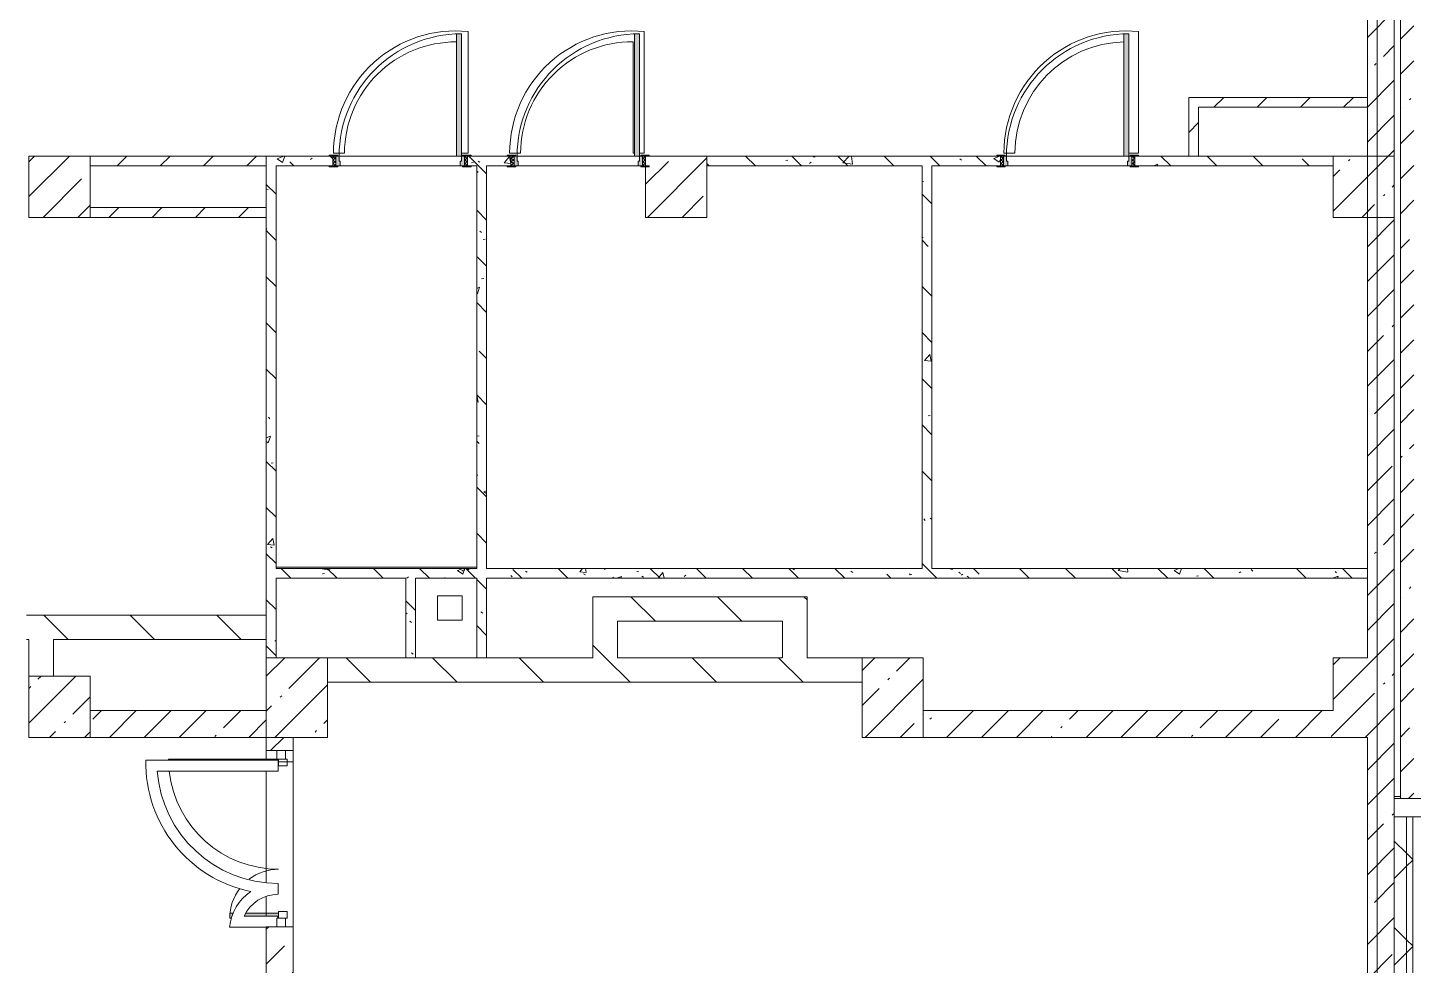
# Model space of a CAD drawing. Header units: millimetres. Extents: x 81094 to 272713, y -8553 to 29000.
# Drawn here: x 219233 to 230558, y 9037 to 16700 of the extents above; entities that cross this region are included whole.
import ezdxf

# ---------------------------------------------------------------- set-up
doc = ezdxf.new("R2010")
doc.units = ezdxf.units.MM
doc.linetypes.add('Осевая', pattern=[3175, 635, -476.25, 1587.5, -476.25])
for name, color, linetype, lineweight, true_color in [('A-DETL-GENF-4', 7, 'Continuous', 5, 0xaaaaaa), ('A-DOOR-4', 7, 'Continuous', 5, 0xe2e2e2), ('A-DOOR-5', 7, 'Continuous', 5, 0xaaaaaa), ('A-DOOR-FRAM-2', 7, 'Continuous', 5, 0xe2e2e2), ('A-DOOR-FRAM-4', 7, 'Continuous', 5, 0xaaaaaa), ('A-FLOR-1', 7, 'Continuous', 5, 0xaaaaaa), ('A-WALL-7', 7, 'Continuous', 9, 0x737373), ('I-WALL-4', 7, 'Continuous', 5, 0x737373), ('I-WALL-5', 7, 'Continuous', 5, 0x787878)]:
    doc.layers.add(name, color=color, linetype=linetype, lineweight=lineweight, true_color=true_color)
for name, color, linetype, lineweight in [('A-GLAZ-CWMG-2', 7, 'Continuous', 5), ('A-WALL', 7, 'Continuous', 9), ('A-WALL-5', 7, 'Continuous', 5), ('I-WALL-3', 7, 'Continuous', 5), ('S-COLS-1', 7, 'Continuous', 5), ('Оси', 7, 'Continuous', 9), ('Оси-2', 7, 'Осевая', 9)]:
    doc.layers.add(name, color=color, linetype=linetype, lineweight=lineweight)
pattern_1 = [(45, (145702.9, 0), (-285.1231, 285.1231), []), (45, (145988.04, 0), (-285.1231, 285.1231), [504.031, -100.806, 16.764, -84.042])]
pattern_2 = [(135, (145702.9, 0), (-353.5534, -353.5534), [])]
pattern_3 = [(45, (145702.9, 0), (-353.5534, 353.5534), []), (135, (145702.9, 0), (-353.5534, -353.5534), [])]
pattern_4 = [(135, (145702.9, 0), (-377.1708, -377.1708), [533.4, -88.9, 17.78, -88.9]), (135, (145702.9, 376.94), (-377.1708, -377.1708), []), (50, (145702.9, 0), (637.6445, -55.7866), [66.675, -733.425]), (355, (145702.9, 0), (-123.3494, 668.699), [53.34, -586.74]), (100.451, (145756.05, -4.65), (514.299, 612.908), [56.665, -623.315]), (46.184, (145702.9, 177.8), (948.7764, -147.15), [100.012, -1100.137]), (96.636, (145782, 165.5), (830.909, 865.997), [84.998, -934.973]), (351.184, (145702.9, 177.8), (830.918, 865.988), [80.01, -880.11]), (21, (145791.8, 133.35), (530.6506, -357.9283), [66.675, -733.425]), (326, (145791.8, 133.35), (216.308, 644.6585), [53.34, -586.74]), (71.451, (145836.04, 103.5), (746.9596, 286.7243), [56.665, -623.315]), (37.5, (145702.92, 0), (10.81053, 295.9426), [16.764, -562.864, 16.764, -578.866, -588.962]), (37.5, (145702.92, 0), (10.81053, 295.9426), [-1175.258, 16.764, -572.198]), (7.5, (145702.9, 0), (233.8692, 350.6318), [16.764, -322.834, 16.764, -549.529, -224.472]), (7.5, (145702.9, 0), (233.8692, 350.6318), [-905.891, 16.764, -207.708]), (327.5, (145504.67, 0), (474.5678, -20.0513), [16.764, -205.486, 16.764, -676.656, -920.115]), (327.5, (145504.67, 0), (474.5678, -20.0513), [-915.67, 16.764, -903.351]), (317.5, (145415.77, 0), (518.4522, 88.9934), [16.764, -272.161, 16.764, -443.738, -653.415]), (317.5, (145415.77, 0), (518.4522, 88.9934), [-749.427, 16.764, -636.651])]
pattern_5 = [(135, (1751.41, 104.685), (-14.14214, -14.14214), []), (225, (1751.41, 104.685), (14.14214, -14.14214), [])]
pattern_6 = [(45, (-371.384, 104.685), (-14.1421, 14.1421), []), (135, (-371.384, 104.685), (-14.1421, -14.1421), [])]
pattern_7 = [(45, (145702.92, 0), (-176.7767, 176.7767), [])]

# ---------------------------------------------------------------- blocks, each defined once
blk = doc.blocks.new('BSC_Колонна _Прямоугольная - 650х500-23287315-2_7_3_птичка')
at = {"layer": 'S-COLS-1'}
h = blk.add_hatch(dxfattribs=at)
h.set_pattern_fill('FP_121', color=256, style=0, pattern_type=2)
h.set_pattern_definition([(135, (11225, -75730), (-285.1231, -285.1231), []), (135, (11225, -75444.88), (-285.1231, -285.1231), [504.031, -100.806, 16.764, -84.042])])
h.paths.add_polyline_path([(325, 250), (-325, 250), (-325, -250), (325, -250), (325, 111)])
for p, q in [((325, 250), (-325, 250)), ((-325, 250), (-325, -250)), ((325, -250), (325, 250)), ((-325, -250), (325, -250))]:
    blk.add_line(p, q, dxfattribs=at)
blk = doc.blocks.new('BSC_Колонна _Прямоугольная - 500х500-V95-2_7_3_птичка')
at = {"layer": 'S-COLS-1'}
h = blk.add_hatch(dxfattribs=at)
h.set_pattern_fill('FP_122', color=256, style=0, pattern_type=2)
h.set_pattern_definition([(45, (-73790, -11150), (-285.1231, 285.1231), []), (45, (-73504.88, -11150), (-285.1231, 285.1231), [504.031, -100.806, 16.764, -84.042])])
h.paths.add_polyline_path([(-250, -250), (250, -250), (250, 250), (-250, 250), (-250, 71)])
for p, q in [((250, 250), (-250, 250)), ((-250, 250), (-250, -250)), ((250, -250), (250, 250)), ((-250, -250), (250, -250))]:
    blk.add_line(p, q, dxfattribs=at)
blk = doc.blocks.new('BSC_Колонна _Прямоугольная - 500х500-V115-2_7_3_птичка')
at = {"layer": 'S-COLS-1'}
h = blk.add_hatch(dxfattribs=at)
h.set_pattern_fill('FP_136', color=256, style=0, pattern_type=2)
h.set_pattern_definition([(45, (-73790, -15400), (-285.1231, 285.1231), []), (45, (-73504.88, -15400), (-285.1231, 285.1231), [504.031, -100.806, 16.764, -84.042])])
h.paths.add_polyline_path([(-250, -250), (250, -250), (250, 250), (-250, 250)])
for p, q in [((250, 250), (-250, 250)), ((-250, 250), (-250, -250)), ((250, -250), (250, 250)), ((-250, -250), (250, -250))]:
    blk.add_line(p, q, dxfattribs=at)
blk = doc.blocks.new('BSC_Колонна _Прямоугольная - 500х500-V116-2_7_3_птичка')
at = {"layer": 'S-COLS-1'}
h = blk.add_hatch(dxfattribs=at)
h.set_pattern_fill('FP_137', color=256, style=0, pattern_type=2)
h.set_pattern_definition([(45, (-78830, -15400), (-285.1231, 285.1231), []), (45, (-78544.88, -15400), (-285.1231, 285.1231), [504.031, -100.806, 16.764, -84.042])])
h.paths.add_polyline_path([(-250, -250), (250, -250), (250, 250), (-250, 250), (-250, 170), (-220, 170), (-220, 162), (-250, 162)])
for p, q in [((250, 250), (-220, 250)), ((250, -250), (250, 250)), ((-250, 162), (-250, -250)), ((-250, -250), (250, -250))]:
    blk.add_line(p, q, dxfattribs=at)
blk = doc.blocks.new('110_Дверь_СКБ_1Ст_Внутренняя1 - Д-4 _л_ 1100x2100h_су мгн-32399984-2_7_3_птичка')
at = {"layer": 'A-DOOR-4'}
h = blk.add_hatch(color=256, dxfattribs=at)
h.paths.add_polyline_path([(502.5, -40), (537.5, -40), (537.5, 40), (512.5, 40), (512.5, 0), (502.5, 0)])
h.paths.add_polyline_path([(-477.5, -40), (-477.5, 0), (-487.5, 0), (-487.5, 40), (-512.5, 40), (-512.5, -40)])
at = {"layer": 'A-DOOR-5'}
h = blk.add_hatch(dxfattribs=at)
h.set_pattern_fill('FP_117', color=256, style=0, pattern_type=2)
h.set_pattern_definition(pattern_5)
h.paths.add_polyline_path([(562.5, -40), (562.5, 40), (537.5, 40), (537.5, -40)])
at = {"layer": 'A-DOOR-FRAM-2'}
for points in [[(472.5, 40), (512.5, 40), (512.5, 1040), (472.5, 1040), (472.5, 238.6)], [(-497.5, 40), (-497.5, 48), (-567.5, 48), (-567.5, 40)], [(592.5, 40), (592.5, 48), (522.5, 48), (522.5, 40)], [(-497.5, -48), (-497.5, -40), (-567.5, -40), (-567.5, -48)], [(592.5, -48), (592.5, -40), (522.5, -40), (522.5, -48)]]:
    blk.add_hatch(color=256, dxfattribs=at).paths.add_polyline_path(points)
at = {"layer": 'A-DOOR-FRAM-4'}
h = blk.add_hatch(dxfattribs=at)
h.set_pattern_fill('FP_118', color=256, style=0, pattern_type=2)
h.set_pattern_definition(pattern_6)
h.paths.add_polyline_path([(-512.5, -40), (-512.5, 40), (-537.5, 40), (-537.5, -40)])
at = {"layer": 'A-DOOR-5'}
for p, q in [((512.5, 1040), (472.5, 1040)), ((472.5, 1040), (472.5, 40)), ((512.5, 40), (512.5, 1040)), ((472.5, 40), (512.5, 40))]:
    blk.add_line(p, q, dxfattribs=at)
blk.add_arc((512.5, 40), 1000, 90, 180, dxfattribs=at)
at = {"layer": 'A-DOOR-FRAM-4'}
for p, q in [((-497.5, 48), (-567.5, 48)), ((-567.5, 48), (-567.5, 40)), ((-567.5, 40), (-497.5, 40)), ((-512.5, 40), (-537.5, 40)), ((-537.5, 40), (-537.5, -40)), ((-487.5, 40), (-512.5, 40)), ((-512.5, 40), (-512.5, -40)), ((-512.5, -40), (-512.5, 40)), ((-497.5, 40), (-512.5, 40)), ((-512.5, 40), (-512.5, 39)), ((-512.5, 39), (-497.5, 39)), ((-497.5, 40), (-497.5, 48)), ((-497.5, 39), (-497.5, 40)), ((-487.5, 0), (-487.5, 40)), ((-477.5, 0), (-487.5, 0)), ((-477.5, -40), (-477.5, 0)), ((512.5, 0), (502.5, 0)), ((502.5, 0), (502.5, -40)), ((512.5, 40), (512.5, 0)), ((537.5, 40), (512.5, 40)), ((592.5, 48), (522.5, 48)), ((522.5, 48), (522.5, 40)), ((537.5, 40), (522.5, 40)), ((522.5, 40), (522.5, 39)), ((522.5, 40), (592.5, 40)), ((522.5, 39), (537.5, 39)), ((537.5, -40), (537.5, 40)), ((562.5, 40), (537.5, 40)), ((537.5, 40), (537.5, -40)), ((537.5, 39), (537.5, 40)), ((562.5, -40), (562.5, 40)), ((592.5, 40), (592.5, 48)), ((-497.5, -40), (-567.5, -40)), ((-567.5, -40), (-567.5, -48)), ((-567.5, -48), (-497.5, -48)), ((-537.5, -40), (-512.5, -40)), ((-497.5, -39), (-512.5, -39)), ((-512.5, -39), (-512.5, -40)), ((-512.5, -40), (-477.5, -40)), ((-512.5, -40), (-497.5, -40)), ((-497.5, -40), (-497.5, -39)), ((-497.5, -48), (-497.5, -40)), ((502.5, -40), (537.5, -40)), ((537.5, -39), (522.5, -39)), ((522.5, -39), (522.5, -40)), ((522.5, -40), (537.5, -40)), ((592.5, -40), (522.5, -40)), ((522.5, -40), (522.5, -48)), ((522.5, -48), (592.5, -48)), ((537.5, -40), (537.5, -39)), ((537.5, -40), (562.5, -40)), ((592.5, -48), (592.5, -40))]:
    blk.add_line(p, q, dxfattribs=at)
blk = doc.blocks.new('110_Дверь_СКБ_1Ст_Внутренняя1 - Д-5 _л_ 1100x2100h_су мгн EIW30-32897889-2_7_3_птичка')
at = {"layer": 'A-DOOR-4'}
h = blk.add_hatch(color=256, dxfattribs=at)
h.paths.add_polyline_path([(502.5, -40), (537.5, -40), (537.5, 40), (512.5, 40), (512.5, 0), (502.5, 0)])
h.paths.add_polyline_path([(-477.5, -40), (-477.5, 0), (-487.5, 0), (-487.5, 40), (-512.5, 40), (-512.5, -40)])
at = {"layer": 'A-DOOR-5'}
h = blk.add_hatch(dxfattribs=at)
h.set_pattern_fill('FP_117', color=256, style=0, pattern_type=2)
h.set_pattern_definition(pattern_5)
h.paths.add_polyline_path([(562.5, -40), (562.5, 40), (537.5, 40), (537.5, -40)])
at = {"layer": 'A-DOOR-FRAM-2'}
for points in [[(472.5, 40), (512.5, 40), (512.5, 1040), (472.5, 1040), (472.5, 238.6)], [(-497.5, 40), (-497.5, 48), (-567.5, 48), (-567.5, 40)], [(592.5, 40), (592.5, 48), (522.5, 48), (522.5, 40)], [(-497.5, -48), (-497.5, -40), (-567.5, -40), (-567.5, -48)], [(592.5, -48), (592.5, -40), (522.5, -40), (522.5, -48)]]:
    blk.add_hatch(color=256, dxfattribs=at).paths.add_polyline_path(points)
at = {"layer": 'A-DOOR-FRAM-4'}
h = blk.add_hatch(dxfattribs=at)
h.set_pattern_fill('FP_118', color=256, style=0, pattern_type=2)
h.set_pattern_definition(pattern_6)
h.paths.add_polyline_path([(-512.5, -40), (-512.5, 40), (-537.5, 40), (-537.5, -40)])
at = {"layer": 'A-DOOR-5'}
for p, q in [((512.5, 1040), (472.5, 1040)), ((472.5, 1040), (472.5, 40)), ((512.5, 40), (512.5, 1040)), ((472.5, 40), (512.5, 40))]:
    blk.add_line(p, q, dxfattribs=at)
blk.add_arc((512.5, 40), 1000, 90, 180, dxfattribs=at)
at = {"layer": 'A-DOOR-FRAM-4'}
for p, q in [((-497.5, 48), (-567.5, 48)), ((-567.5, 48), (-567.5, 40)), ((-567.5, 40), (-497.5, 40)), ((-512.5, 40), (-537.5, 40)), ((-537.5, 40), (-537.5, -40)), ((-487.5, 40), (-512.5, 40)), ((-512.5, 40), (-512.5, -40)), ((-512.5, -40), (-512.5, 40)), ((-497.5, 40), (-512.5, 40)), ((-512.5, 40), (-512.5, 39)), ((-512.5, 39), (-497.5, 39)), ((-497.5, 40), (-497.5, 48)), ((-497.5, 39), (-497.5, 40)), ((-487.5, 0), (-487.5, 40)), ((-477.5, 0), (-487.5, 0)), ((-477.5, -40), (-477.5, 0)), ((512.5, 0), (502.5, 0)), ((502.5, 0), (502.5, -40)), ((512.5, 40), (512.5, 0)), ((537.5, 40), (512.5, 40)), ((592.5, 48), (522.5, 48)), ((522.5, 48), (522.5, 40)), ((537.5, 40), (522.5, 40)), ((522.5, 40), (522.5, 39)), ((522.5, 40), (592.5, 40)), ((522.5, 39), (537.5, 39)), ((537.5, -40), (537.5, 40)), ((562.5, 40), (537.5, 40)), ((537.5, 40), (537.5, -40)), ((537.5, 39), (537.5, 40)), ((562.5, -40), (562.5, 40)), ((592.5, 40), (592.5, 48)), ((-497.5, -40), (-567.5, -40)), ((-567.5, -40), (-567.5, -48)), ((-567.5, -48), (-497.5, -48)), ((-537.5, -40), (-512.5, -40)), ((-497.5, -39), (-512.5, -39)), ((-512.5, -39), (-512.5, -40)), ((-512.5, -40), (-477.5, -40)), ((-512.5, -40), (-497.5, -40)), ((-497.5, -40), (-497.5, -39)), ((-497.5, -48), (-497.5, -40)), ((502.5, -40), (537.5, -40)), ((537.5, -39), (522.5, -39)), ((522.5, -39), (522.5, -40)), ((522.5, -40), (537.5, -40)), ((592.5, -40), (522.5, -40)), ((522.5, -40), (522.5, -48)), ((522.5, -48), (592.5, -48)), ((537.5, -40), (537.5, -39)), ((537.5, -40), (562.5, -40)), ((592.5, -48), (592.5, -40))]:
    blk.add_line(p, q, dxfattribs=at)
blk = doc.blocks.new('BSC_Колонна _Прямоугольная - 650х500-V158-2_7_3_птичка')
at = {"layer": 'S-COLS-1'}
h = blk.add_hatch(dxfattribs=at)
h.set_pattern_fill('FP_177', color=256, style=0, pattern_type=2)
h.set_pattern_definition([(135, (11225, -80600), (-285.1231, -285.1231), []), (135, (11225, -80314.88), (-285.1231, -285.1231), [504.031, -100.806, 16.764, -84.042])])
h.paths.add_polyline_path([(325, 250), (-325, 250), (-325, -250), (325, -250), (325, -121)])
for p, q in [((325, 250), (-325, 250)), ((-325, 250), (-325, -250)), ((325, -250), (325, 250)), ((-325, -250), (325, -250))]:
    blk.add_line(p, q, dxfattribs=at)
blk = doc.blocks.new('Прямоугольный импост - 50 x 70 мм-31927764-2_7_3_птичка')
at = {"layer": 'A-GLAZ-CWMG-2'}
for p, q in [((-70, 35), (0, 35)), ((-70, -35), (-70, 35)), ((0, 35), (0, -35)), ((0, -35), (-70, -35))]:
    blk.add_line(p, q, dxfattribs=at)
blk = doc.blocks.new('Дверь_Витражная_остекление_ - ДВН_ДАО_Главный вход_1200 в свету Д-22 _п_-32403398-2_7_3_птичка')
at = {"layer": 'A-DOOR-4'}
blk.add_hatch(color=256, dxfattribs=at).paths.add_polyline_path([(610, 24), (610, 20), (650, 24), (650, 920), (642, 920), (642, 24)])
h = blk.add_hatch(color=256, dxfattribs=at)
h.paths.add_polyline_path([(-650, 408), (-650, 407), (-610, 392), (-610, 420), (-650, 420)])
h.paths.add_polyline_path([(-650, 27), (-650, 20), (-610, 20), (-610, 289), (-633, 302), (-633, 27)])
at = {"layer": 'A-DETL-GENF-4'}
for p, q in [((650, 920), (642, 920)), ((650, 35), (650, 920)), ((-610, 420), (-650, 420)), ((-650, 420), (-650, 407)), ((-610, 392), (-610, 420)), ((-610, 20), (-610, 289)), ((-650, 20), (-610, 20)), ((-595, 20), (-650, 20)), ((-595, -50), (-595, 20)), ((595, -50), (595, 20)), ((595, 20), (650, 20)), ((610, 20), (650, 20)), ((-650, -35), (-650, -50)), ((-650, -50), (-595, -50)), ((650, -50), (595, -50)), ((650, -35), (650, -50))]:
    blk.add_line(p, q, dxfattribs=at)
at = {"layer": 'A-DOOR-5'}
for p, q in [((650, 920), (650, 35)), ((-650, 420), (-650, 407))]:
    blk.add_line(p, q, dxfattribs=at)
for centre, radius, start, end in [((650, 20), 900, 96.319, 180), ((650, 20), 900, 90, 90.5109), ((-650, 20), 400, 52.4742, 90), ((-650, 20), 400, 360, 37.0443)]:
    blk.add_arc(centre, radius, start, end, dxfattribs=at)
blk = doc.blocks.new('Прямоугольный импост - 50 x 70 мм-31701779-2_7_3_птичка')
at = {"layer": 'A-GLAZ-CWMG-2'}
for p, q in [((0, 35), (-70, 35)), ((-70, 35), (-70, -35)), ((0, -35), (0, 35)), ((-70, -35), (0, -35))]:
    blk.add_line(p, q, dxfattribs=at)

msp = doc.modelspace()

# ---------------------------------------------------------------- hatches: boundary and pattern name
at = {"layer": 'A-WALL-5'}
h = msp.add_hatch(dxfattribs=at)
h.set_pattern_fill('FP_77', color=256, style=0, pattern_type=2)
h.set_pattern_definition(pattern_3)
h.paths.add_polyline_path([(230402.9, 3450), (230502.9, 3450), (230502.9, 10250), (230402.9, 10250), (230402.9, 3550)])
h = msp.add_hatch(dxfattribs=at)
h.set_pattern_fill('FP_77', color=256, style=0, pattern_type=2)
h.set_pattern_definition(pattern_3)
h.paths.add_polyline_path([(230552.9, 3400), (230552.9, 10250), (230502.9, 10250), (230502.9, 3400)])
at = {"layer": 'I-WALL-3'}
h = msp.add_hatch(dxfattribs=at)
h.set_pattern_fill('FP_85', color=256, style=0, pattern_type=2)
h.set_pattern_definition(pattern_1)
h.paths.add_polyline_path([(230402.9, 15150), (230402.9, 15530), (230182.9, 15530), (230182.9, 15150)])
h.paths.add_polyline_path([(230182.9, 18570), (230402.9, 18570), (230402.9, 18600), (230182.9, 18600)])
h.paths.add_polyline_path([(230182.9, 19100), (230402.9, 19100), (230402.9, 22700), (230182.9, 22700), (230182.9, 19319.3)])
h.paths.add_polyline_path([(230307, 23200), (230402.9, 23200), (230402.9, 26600), (230182.9, 26600), (230182.9, 23200)])
h = msp.add_hatch(dxfattribs=at)
h.set_pattern_fill('FP_85', color=256, style=0, pattern_type=2)
h.set_pattern_definition(pattern_1)
h.paths.add_polyline_path([(230182.9, 15530), (230402.9, 15530), (230402.9, 17270), (230182.9, 17270), (230182.9, 15848.6)])
h.paths.add_polyline_path([(230402.9, 18370), (230402.9, 18570), (230182.9, 18570), (230182.9, 18370)])
h = msp.add_hatch(dxfattribs=at)
h.set_pattern_fill('FP_85', color=256, style=0, pattern_type=2)
h.set_pattern_definition(pattern_1)
h.paths.add_polyline_path([(230452.9, 16300), (230562.9, 16300), (230562.9, 17270), (230452.9, 17270), (230452.9, 17005.5)])
h = msp.add_hatch(dxfattribs=at)
h.set_pattern_fill('FP_85', color=256, style=0, pattern_type=2)
h.set_pattern_definition(pattern_1)
h.paths.add_polyline_path([(230562.9, 10400), (230562.9, 16300), (230452.9, 16300), (230452.9, 10400)])
h = msp.add_hatch(dxfattribs=at)
h.set_pattern_fill('FP_89', color=256, style=0, pattern_type=2)
h.set_pattern_definition(pattern_7)
h.paths.add_polyline_path([(228722.9, 15650), (228802.9, 15650), (228802.9, 16130), (228722.9, 16130), (228722.9, 15848.6)])
h = msp.add_hatch(dxfattribs=at)
h.set_pattern_fill('FP_89', color=256, style=0, pattern_type=2)
h.set_pattern_definition(pattern_7)
h.paths.add_polyline_path([(230182.9, 16050), (230182.9, 16130), (228802.9, 16130), (228802.9, 16050), (229891.5, 16050)])
h = msp.add_hatch(dxfattribs=at)
h.set_pattern_fill('FP_89', color=256, style=0, pattern_type=2)
h.set_pattern_definition(pattern_7)
h.paths.add_polyline_path([(221182.9, 15570), (221182.9, 15650), (219742.9, 15650), (219742.9, 15570), (220616.3, 15570)])
h = msp.add_hatch(dxfattribs=at)
h.set_pattern_fill('FP_89', color=256, style=0, pattern_type=2)
h.set_pattern_definition(pattern_7)
h.paths.add_polyline_path([(221182.9, 15150), (221182.9, 15230), (219742.9, 15230), (219742.9, 15150), (220616.3, 15150)])
h = msp.add_hatch(dxfattribs=at)
h.set_pattern_fill('FP_85', color=256, style=0, pattern_type=2)
h.set_pattern_definition(pattern_1)
h.paths.add_polyline_path([(230402.9, 4050), (230402.9, 10900), (230182.9, 10900), (230182.9, 4050)])
h.paths.add_polyline_path([(230182.9, 11550), (230402.9, 11550), (230402.9, 15150), (230182.9, 15150), (230182.9, 12200)])
h = msp.add_hatch(dxfattribs=at)
h.set_pattern_fill('FP_88', color=256, style=0, pattern_type=2)
h.set_pattern_definition(pattern_2)
h.paths.add_polyline_path([(224052.9, 11550), (224052.9, 12050), (223852.9, 12050), (223852.9, 11550)])
h = msp.add_hatch(dxfattribs=at)
h.set_pattern_fill('FP_88', color=256, style=0, pattern_type=2)
h.set_pattern_definition(pattern_2)
h.paths.add_polyline_path([(225402.9, 11850), (225402.9, 12050), (224052.9, 12050), (224052.9, 11850), (224326.4, 11850)])
h = msp.add_hatch(dxfattribs=at)
h.set_pattern_fill('FP_88', color=256, style=0, pattern_type=2)
h.set_pattern_definition(pattern_2)
h.paths.add_polyline_path([(225602.9, 11550), (225602.9, 12050), (225402.9, 12050), (225402.9, 11550)])
h = msp.add_hatch(dxfattribs=at)
h.set_pattern_fill('FP_88', color=256, style=0, pattern_type=2)
h.set_pattern_definition(pattern_2)
h.paths.add_polyline_path([(214347.9, 11700), (214456.9, 11700), (214456.9, 11900), (214347.9, 11900), (214347.9, 11799.5)])
h.paths.add_polyline_path([(221182.9, 11700), (221182.9, 11900), (219222.9, 11900), (219222.9, 11700), (220616.3, 11700)])
h.paths.add_polyline_path([(216012.9, 11700), (216012.9, 11900), (215936.9, 11900), (215936.9, 11700), (215978.7, 11700)])
h.paths.add_polyline_path([(216532.9, 11700), (216532.9, 11900), (216512.9, 11900), (216512.9, 11700)])
h = msp.add_hatch(dxfattribs=at)
h.set_pattern_fill('FP_88', color=256, style=0, pattern_type=2)
h.set_pattern_definition(pattern_2)
h.paths.add_polyline_path([(223398.9, 11350), (226052.9, 11350), (226052.9, 11550), (221682.9, 11550), (221682.9, 11350), (222471.4, 11350)])
h = msp.add_hatch(dxfattribs=at)
h.set_pattern_fill('FP_85', color=256, style=0, pattern_type=2)
h.set_pattern_definition(pattern_1)
h.paths.add_polyline_path([(220616.3, 10900), (221182.9, 10900), (221182.9, 11120), (219742.9, 11120), (219742.9, 10900)])
h = msp.add_hatch(dxfattribs=at)
h.set_pattern_fill('FP_85', color=256, style=0, pattern_type=2)
h.set_pattern_definition(pattern_1)
h.paths.add_polyline_path([(229902.9, 10900), (229902.9, 11120), (226552.9, 11120), (226552.9, 10900), (229891.5, 10900)])
h = msp.add_hatch(dxfattribs=at)
h.set_pattern_fill('FP_85', color=256, style=0, pattern_type=2)
h.set_pattern_definition(pattern_1)
h.paths.add_polyline_path([(221182.9, 7900), (221402.9, 7900), (221402.9, 9352.3), (221182.9, 9352.3), (221182.9, 8200)])
h.paths.add_polyline_path([(221182.9, 10792.3), (221402.9, 10792.3), (221402.9, 10900), (221182.9, 10900)])
at = {"layer": 'I-WALL-5'}
h = msp.add_hatch(dxfattribs=at)
h.set_pattern_fill('FP_98', color=256, style=0, pattern_type=2)
h.set_pattern_definition(pattern_4)
h.paths.add_polyline_path([(221262.9, 11550), (221262.9, 15650), (221182.9, 15650), (221182.9, 11550)])
h = msp.add_hatch(dxfattribs=at)
h.set_pattern_fill('FP_98', color=256, style=0, pattern_type=2)
h.set_pattern_definition(pattern_4)
h.paths.add_polyline_path([(226622.7, 15570), (227182.9, 15570), (227182.9, 15650), (224782.9, 15650), (224782.9, 15570), (226542.7, 15570)])
h.paths.add_polyline_path([(229902.9, 15570), (229902.9, 15650), (228282.9, 15650), (228282.9, 15570), (229891.5, 15570)])
h.paths.add_polyline_path([(222982.7, 15570), (223182.9, 15570), (223182.9, 15650), (222827.7, 15650), (222827.7, 15570), (222902.7, 15570)])
h.paths.add_polyline_path([(221727.7, 15570), (221727.7, 15650), (221262.9, 15650), (221262.9, 15570), (221697.7, 15570)])
h = msp.add_hatch(dxfattribs=at)
h.set_pattern_fill('FP_98', color=256, style=0, pattern_type=2)
h.set_pattern_definition(pattern_4)
h.paths.add_polyline_path([(222982.7, 11550), (222982.7, 15570), (222902.7, 15570), (222902.7, 11550)])
h = msp.add_hatch(dxfattribs=at)
h.set_pattern_fill('FP_98', color=256, style=0, pattern_type=2)
h.set_pattern_definition(pattern_4)
h.paths.add_polyline_path([(226622.7, 12280), (226622.7, 15570), (226542.7, 15570), (226542.7, 12280)])
h = msp.add_hatch(dxfattribs=at)
h.set_pattern_fill('FP_98', color=256, style=0, pattern_type=2)
h.set_pattern_definition(pattern_4)
h.paths.add_polyline_path([(222902.7, 12200), (222902.7, 12280), (221262.9, 12280), (221262.9, 12200), (222471.4, 12200)])
h = msp.add_hatch(dxfattribs=at)
h.set_pattern_fill('FP_98', color=256, style=0, pattern_type=2)
h.set_pattern_definition(pattern_4)
h.paths.add_polyline_path([(230182.9, 12200), (230182.9, 12280), (222982.7, 12280), (222982.7, 12200), (229891.5, 12200)])
h = msp.add_hatch(dxfattribs=at)
h.set_pattern_fill('FP_98', color=256, style=0, pattern_type=2)
h.set_pattern_definition(pattern_4)
h.paths.add_polyline_path([(222402.7, 11550), (222402.7, 12200), (222322.7, 12200), (222322.7, 11550)])
at = {"layer": 'S-COLS-1'}
h = msp.add_hatch(dxfattribs=at)
h.set_pattern_fill('FP_85', color=256, style=0, pattern_type=2)
h.set_pattern_definition(pattern_1)
h.paths.add_polyline_path([(230402.9, 15150), (230402.9, 15650), (229902.9, 15650), (229902.9, 15150)])
h = msp.add_hatch(dxfattribs=at)
h.set_pattern_fill('FP_85', color=256, style=0, pattern_type=2)
h.set_pattern_definition(pattern_1)
h.paths.add_polyline_path([(230182.9, 10900), (230402.9, 10900), (230402.9, 11550), (229902.9, 11550), (229902.9, 10900)])

# ---------------------------------------------------------------- linework, layer by layer
at = {"layer": 'A-FLOR-1'}
for p, q in [((222832, 15674.2), (222832, 16669.2)), ((224272, 15674.2), (224272, 16669.2)), ((228312, 15674.2), (228312, 16669.2)), ((224182, 16584.1), (224182, 15674.2)), ((221732, 15675.2), (221822, 15675.2)), ((222737.7, 15650), (221777.7, 15650)), ((222777.7, 15674.2), (222832, 15674.2)), ((223172, 15675.2), (223262, 15675.2)), ((224182, 15674.2), (224192.9, 15674.2)), ((224232.9, 15674.2), (224272, 15674.2)), ((227212, 15675.2), (227302, 15675.2)), ((228232.9, 15674.2), (228312, 15674.2)), ((221262.7, 12291), (222902.7, 12291)), ((222583.4, 12057), (222783.4, 12057)), ((222583.4, 11857), (222583.4, 12057)), ((222783.4, 12057), (222783.4, 11857)), ((222783.4, 11857), (222583.4, 11857)), ((221182.9, 10714.4), (221182.9, 10792.3)), ((221402.9, 10792.3), (221402.9, 10700)), ((221279.9, 10714.4), (220197.2, 10714.4)), ((221279.9, 10624.7), (221279.9, 10714.4)), ((221402.9, 10700), (221279.9, 10700)), ((220292.3, 10624.7), (221279.9, 10624.7)), ((230402.9, 10417.9), (230452.9, 10417.9)), ((221279.9, 9617.4), (221279.9, 9707)), ((221276.9, 9439.5), (221001.9, 9439.5)), ((221276.9, 9422.3), (221276.9, 9439.5)), ((220882.9, 9350.1), (221182.9, 9350.1))]:
    msp.add_line(p, q, dxfattribs=at)
for centre, radius, start, end in [((222732, 15674.2), 1000, 84.26083, 179.9427), ((224172, 15674.2), 1000, 84.26083, 179.9427), ((228212, 15674.2), 1000, 84.26083, 179.9427), ((222732, 15674.2), 910, 89.63868, 179.93704), ((224172, 15674.2), 910, 89.37036, 179.93704), ((228212, 15674.2), 910, 91.20322, 179.93704), ((221276.1, 10696.2), 1079, 179.03315, 258.2109), ((221279.9, 10697.3), 990.3, 184.20575, 270), ((221276.1, 9312.2), 395, 123.92463, 174.49945), ((221279.9, 9311.2), 306.2, 90, 155.21522)]:
    msp.add_arc(centre, radius, start, end, dxfattribs=at)
at = {"layer": 'A-WALL'}
for p, q in [((230182.9, 16130), (230182.9, 16050)), ((221182.9, 15570), (221182.9, 15650)), ((228722.9, 15650), (228802.9, 15650)), ((221182.9, 15150), (221182.9, 15230)), ((230182.9, 12200), (230182.9, 12280)), ((222322.7, 11550), (222402.7, 11550)), ((222902.7, 11550), (222982.7, 11550)), ((230502.9, 3450), (230502.9, 10250)), ((230552.9, 3400), (230552.9, 10250))]:
    msp.add_line(p, q, dxfattribs=at)
at = {"layer": 'A-WALL-5'}
msp.add_line((230452.9, 10400), (230402.9, 10400), dxfattribs=at)
at = {"layer": 'A-WALL-7'}
msp.add_line((230402.9, 10250), (230652.9, 10250), dxfattribs=at)
at = {"layer": 'I-WALL-3'}
for p, q in [((230182.9, 17240), (230182.9, 16130)), ((230402.9, 11550), (230402.9, 17240)), ((230452.9, 17270), (230452.9, 10400)), ((228722.9, 16130), (228722.9, 15650)), ((230182.9, 16130), (228722.9, 16130)), ((228802.9, 15650), (228802.9, 16050)), ((228802.9, 16050), (230182.9, 16050)), ((230182.9, 16050), (230182.9, 12280)), ((221697.7, 15650), (219742.9, 15650)), ((221777.7, 15650), (222737.7, 15650)), ((223152.9, 15650), (222857.7, 15650)), ((223232.9, 15650), (224192.9, 15650)), ((227152.9, 15650), (224782.9, 15650)), ((227232.9, 15650), (228192.9, 15650)), ((228722.9, 15650), (228312.9, 15650)), ((229902.9, 15650), (228802.9, 15650)), ((229902.9, 15570), (229902.9, 15650)), ((219742.9, 15570), (221182.9, 15570)), ((221182.9, 15570), (221182.9, 15230)), ((221262.9, 12280), (221262.9, 15570)), ((221262.9, 15570), (221697.7, 15570)), ((222767.7, 15570), (221787.7, 15570)), ((222857.7, 15570), (222902.7, 15570)), ((222902.7, 15570), (222902.7, 12280)), ((222982.7, 15570), (223152.9, 15570)), ((222982.7, 12280), (222982.7, 15570)), ((224222.9, 15570), (223242.9, 15570)), ((224782.9, 15570), (226542.7, 15570)), ((226542.7, 15570), (226542.7, 12280)), ((226622.7, 15570), (227152.9, 15570)), ((226622.7, 12280), (226622.7, 15570)), ((228222.9, 15570), (227242.9, 15570)), ((228312.9, 15570), (229902.9, 15570)), ((221182.9, 15230), (219742.9, 15230)), ((219742.9, 15150), (221182.9, 15150)), ((221182.9, 15150), (221182.9, 11550)), ((222902.7, 12280), (221262.9, 12280)), ((226542.7, 12280), (222982.7, 12280)), ((230182.9, 12280), (226622.7, 12280)), ((221262.9, 11550), (221262.9, 12200)), ((221262.9, 12200), (222322.7, 12200)), ((222322.7, 12200), (222322.7, 11550)), ((222402.7, 12200), (222902.7, 12200)), ((222402.7, 11550), (222402.7, 12200)), ((222902.7, 12200), (222902.7, 11550)), ((222982.7, 11550), (222982.7, 12200)), ((222982.7, 12200), (230182.9, 12200)), ((230182.9, 12200), (230182.9, 11550)), ((223852.9, 12050), (223852.9, 11550)), ((225602.9, 12050), (223852.9, 12050)), ((225602.9, 11550), (225602.9, 12050)), ((221182.9, 11900), (219222.9, 11900)), ((224052.9, 11550), (224052.9, 11850)), ((224052.9, 11850), (225402.9, 11850)), ((225402.9, 11850), (225402.9, 11550)), ((219242.9, 11700), (219222.9, 11700)), ((219242.9, 11700), (219242.9, 11400)), ((219442.9, 11700), (221182.9, 11700)), ((219442.9, 11400), (219442.9, 11700)), ((222322.7, 11550), (221682.9, 11550)), ((222902.7, 11550), (222402.7, 11550)), ((223852.9, 11550), (222982.7, 11550)), ((225402.9, 11550), (224052.9, 11550)), ((226052.9, 11550), (225602.9, 11550)), ((221682.9, 11350), (226052.9, 11350)), ((221182.9, 11120), (219742.9, 11120)), ((229902.9, 11120), (226552.9, 11120)), ((219742.9, 10900), (221182.9, 10900)), ((221182.9, 10900), (221182.9, 10792.3)), ((221402.9, 4050), (221402.9, 10900)), ((226552.9, 10900), (229902.9, 10900)), ((230182.9, 10900), (230182.9, 4050)), ((230402.9, 4050), (230402.9, 10900)), ((221182.9, 10792.3), (221402.9, 10792.3)), ((221182.9, 9712.2), (221182.9, 10624.7)), ((221182.9, 9439.5), (221182.9, 9600.4)), ((221182.9, 9352.3), (221182.9, 8280)), ((221402.9, 9352.3), (221182.9, 9352.3))]:
    msp.add_line(p, q, dxfattribs=at)
at = {"layer": 'I-WALL-4'}
msp.add_line((230452.9, 10400), (230672.9, 10400), dxfattribs=at)
at = {"layer": 'S-COLS-1'}
for p, q in [((230402.9, 15650), (229902.9, 15650)), ((229902.9, 15650), (229902.9, 15150)), ((230402.9, 15150), (230402.9, 15650)), ((229902.9, 15150), (230402.9, 15150)), ((230182.9, 11550), (229902.9, 11550)), ((229902.9, 11550), (229902.9, 11120)), ((230402.9, 10900), (230402.9, 11550)), ((229902.9, 10900), (230182.9, 10900))]:
    msp.add_line(p, q, dxfattribs=at)
at = {"layer": 'Оси'}
for p, q in [((230262.9, 10029.8), (230262.9, 21915.1)), ((230262.9, -1906.3), (230262.9, 9979))]:
    msp.add_line(p, q, dxfattribs=at)
at = {"layer": 'Оси-2'}
msp.add_line((230262.9, 9979), (230262.9, 10029.8), dxfattribs=at)

# ---------------------------------------------------------------- block references
at = {"layer": 'A-DOOR-5'}
for name, p in [('110_Дверь_СКБ_1Ст_Внутренняя1 - Д-5 _л_ 1100x2100h_су мгн EIW30-32897889-2_7_3_птичка', (222265.2, 15610)), ('110_Дверь_СКБ_1Ст_Внутренняя1 - Д-4 _л_ 1100x2100h_су мгн-32399984-2_7_3_птичка', (223720.4, 15610)), ('110_Дверь_СКБ_1Ст_Внутренняя1 - Д-4 _л_ 1100x2100h_су мгн-32399984-2_7_3_птичка', (227720.4, 15610))]:
    msp.add_blockref(name, p, dxfattribs=at)
at = {"layer": 'A-DOOR-5', "rotation": 89.99999999999997}
msp.add_blockref('Дверь_Витражная_остекление_ - ДВН_ДАО_Главный вход_1200 в свету Д-22 _п_-32403398-2_7_3_птичка', (221303.9, 10072.3), dxfattribs=at)
at = {"layer": 'A-GLAZ-CWMG-2', "extrusion": (0, 0, -1), "rotation": 90.00000000000004}
msp.add_blockref('Прямоугольный импост - 50 x 70 мм-31927764-2_7_3_птичка', (-221303.9, 10792.3), dxfattribs=at)
at = {"layer": 'A-GLAZ-CWMG-2', "rotation": 269.9999999999999}
msp.add_blockref('Прямоугольный импост - 50 x 70 мм-31701779-2_7_3_птичка', (221303.9, 9352.3), dxfattribs=at)
at = {"layer": 'S-COLS-1'}
for name, p in [('BSC_Колонна _Прямоугольная - 500х500-V115-2_7_3_птичка', (219492.9, 15400)), ('BSC_Колонна _Прямоугольная - 500х500-V116-2_7_3_птичка', (224532.9, 15400)), ('BSC_Колонна _Прямоугольная - 500х500-V95-2_7_3_птичка', (219492.9, 11150))]:
    msp.add_blockref(name, p, dxfattribs=at)
at = {"layer": 'S-COLS-1', "rotation": 270.0000000000007}
for name, p in [('BSC_Колонна _Прямоугольная - 650х500-23287315-2_7_3_птичка', (221432.9, 11225)), ('BSC_Колонна _Прямоугольная - 650х500-V158-2_7_3_птичка', (226302.9, 11225))]:
    msp.add_blockref(name, p, dxfattribs=at)

doc.saveas('drawing.dxf')
